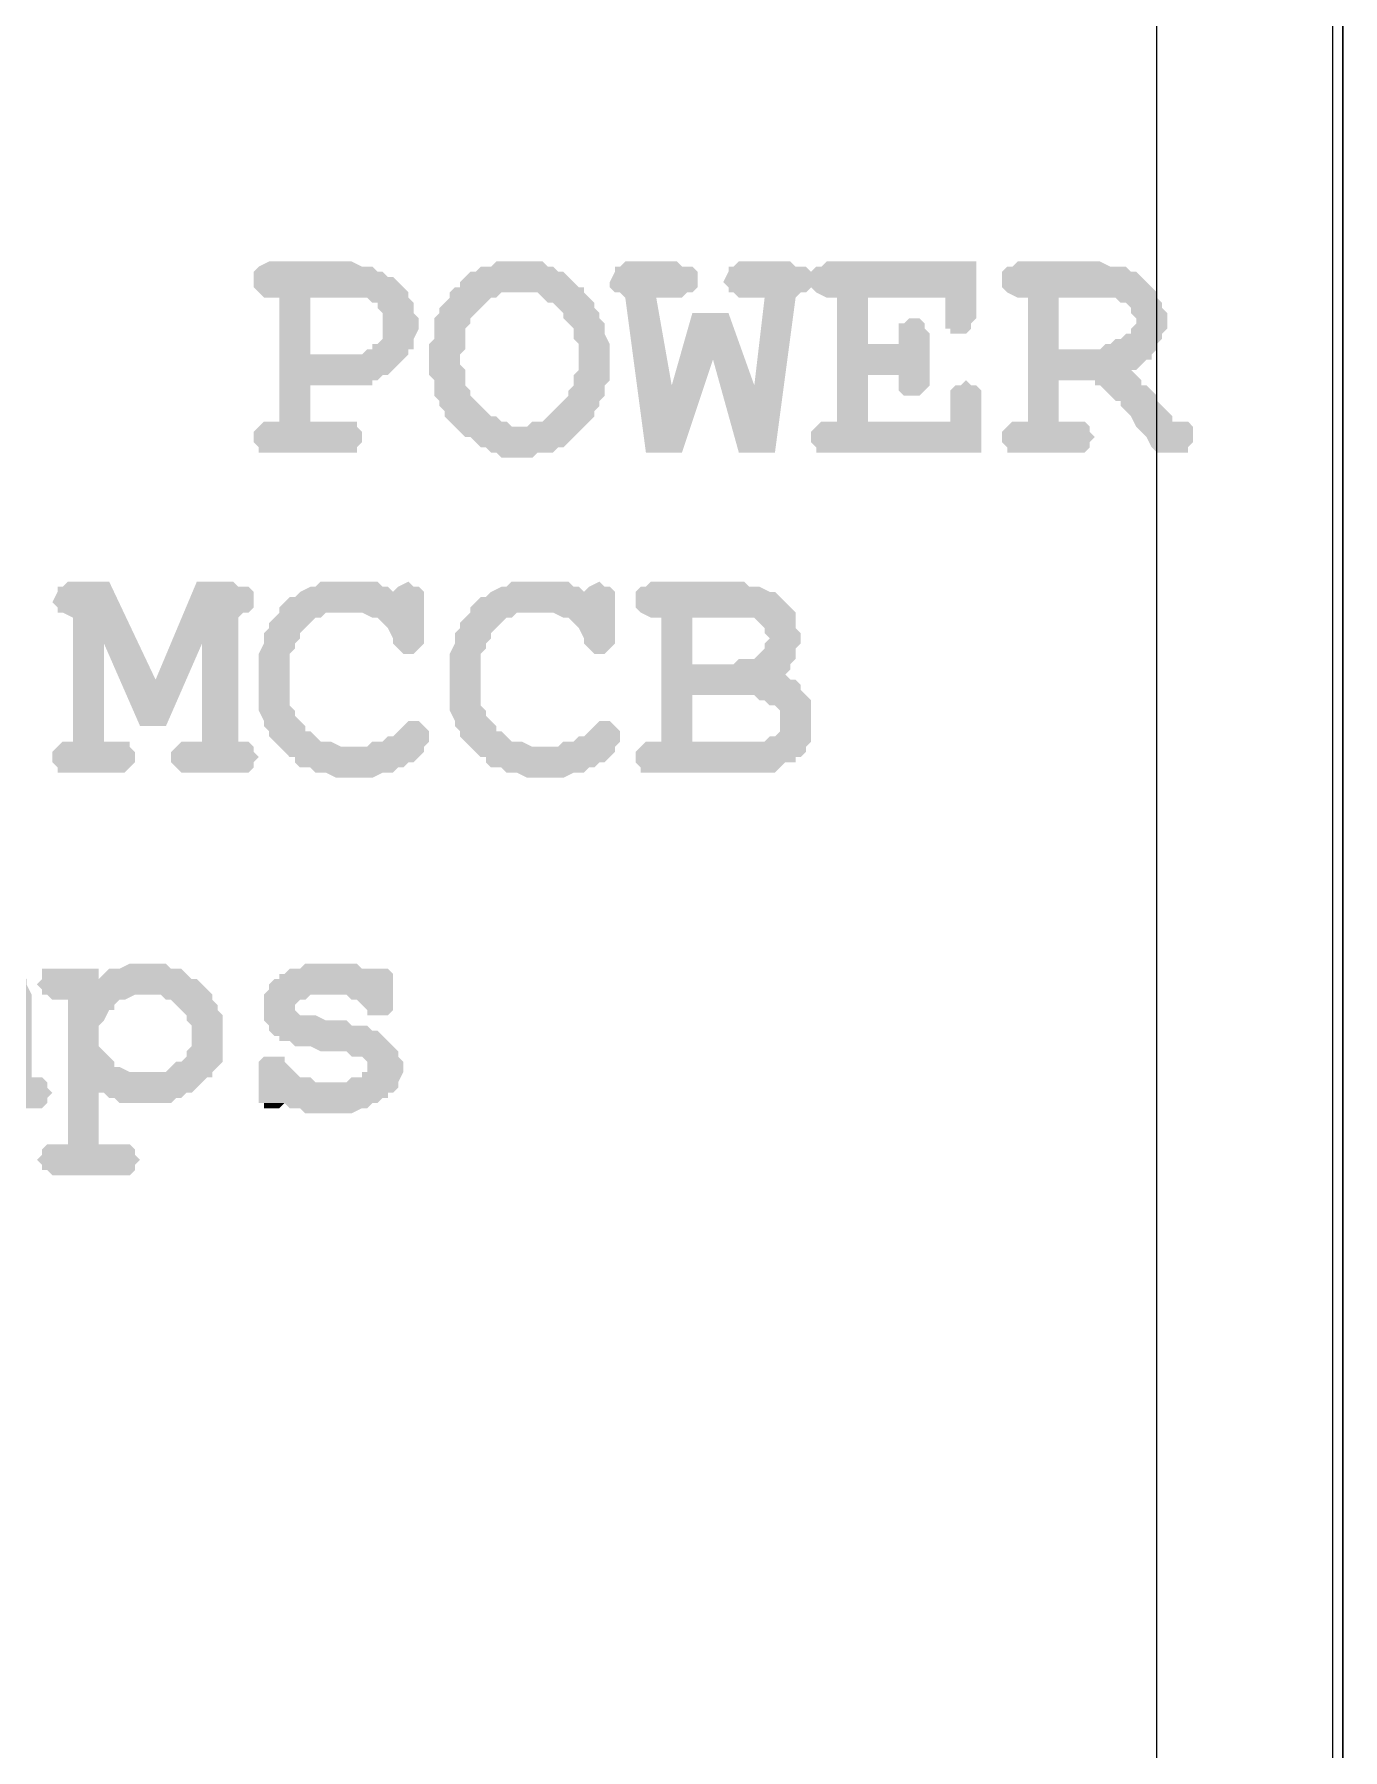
# Model space of a CAD drawing. Header units: feet. Extents: x -99009 to 3252343, y -11094690 to 9035152.
# Drawn here: x 1672257.1 to 1672430.4, y -1051093.5 to -1050866.5 of the extents above; entities that cross this region are included whole.
import ezdxf

# ---------------------------------------------------------------- set-up
doc = ezdxf.new("R2010")
doc.units = ezdxf.units.FT
doc.linetypes.add('Continous', pattern=[0])
doc.layers.add('BOR', color=6, linetype='Continous')

msp = doc.modelspace()

# ---------------------------------------------------------------- hatches: boundary and pattern name
at = {"layer": 'BOR', "ltscale": 5}
for points in [[(1672288.89344, -1050896.56267), (1672288.21006, -1050896.56267), (1672286.84328, -1050897.24605), (1672286.1599, -1050897.92944), (1672286.1599, -1050899.29622), (1672286.1599, -1050899.9796), (1672286.84328, -1050900.66299), (1672287.52667, -1050901.34638), (1672301.19441, -1050901.34638), (1672301.8778, -1050902.02976), (1672302.56118, -1050902.02976), (1672302.56118, -1050902.71315), (1672303.24457, -1050903.39654), (1672303.24457, -1050904.76331), (1672303.24457, -1050906.81347), (1672302.56118, -1050907.49686), (1672301.8778, -1050907.49686), (1672301.8778, -1050908.18025), (1672301.19441, -1050908.18025), (1672300.51102, -1050908.86363), (1672293.67715, -1050908.86363), (1672305.97812, -1050909.54702), (1672306.66151, -1050908.86363), (1672306.66151, -1050908.18025), (1672307.34489, -1050908.18025), (1672307.34489, -1050906.81347), (1672308.02828, -1050905.4467), (1672308.02828, -1050904.07992), (1672307.34489, -1050903.39654), (1672307.34489, -1050902.02976), (1672306.66151, -1050901.34638), (1672306.66151, -1050900.66299), (1672305.97812, -1050899.9796), (1672305.29473, -1050899.29622), (1672304.61134, -1050898.61283), (1672303.92796, -1050898.61283), (1672303.24457, -1050897.92944), (1672302.56118, -1050897.92944), (1672301.8778, -1050897.24605), (1672300.51102, -1050897.24605), (1672299.14425, -1050896.56267), (1672298.46086, -1050896.56267)], [(1672321.69602, -1050896.56267), (1672318.27908, -1050896.56267), (1672317.5957, -1050897.24605), (1672316.22892, -1050897.24605), (1672315.54554, -1050897.92944), (1672314.86215, -1050897.92944), (1672314.17876, -1050898.61283), (1672313.49538, -1050899.29622), (1672313.49538, -1050899.9796), (1672312.81199, -1050899.9796), (1672321.69602, -1050900.66299), (1672323.74618, -1050900.66299), (1672324.42957, -1050901.34638), (1672325.11295, -1050902.02976), (1672325.79634, -1050902.02976), (1672326.47973, -1050902.71315), (1672327.16312, -1050903.39654), (1672327.16312, -1050904.07992), (1672327.8465, -1050904.76331), (1672328.52989, -1050905.4467), (1672328.52989, -1050906.81347), (1672329.21328, -1050907.49686), (1672329.21328, -1050909.54702), (1672329.21328, -1050910.91379), (1672328.52989, -1050911.59718), (1672328.52989, -1050912.96396), (1672327.8465, -1050913.64734), (1672327.8465, -1050914.33073), (1672327.16312, -1050915.01412), (1672326.47973, -1050915.6975), (1672325.79634, -1050916.38089), (1672325.11295, -1050917.06428), (1672324.42957, -1050917.74766), (1672323.06279, -1050917.74766), (1672322.37941, -1050918.43105), (1672321.69602, -1050918.43105), (1672329.89666, -1050918.43105), (1672330.58005, -1050917.74766), (1672331.26344, -1050917.06428), (1672331.26344, -1050916.38089), (1672331.94682, -1050915.6975), (1672331.94682, -1050915.01412), (1672332.63021, -1050914.33073), (1672332.63021, -1050912.96396), (1672333.3136, -1050912.28057), (1672333.3136, -1050907.49686), (1672332.63021, -1050906.13009), (1672332.63021, -1050904.76331), (1672331.94682, -1050904.07992), (1672331.94682, -1050903.39654), (1672331.26344, -1050902.71315), (1672331.26344, -1050902.02976), (1672330.58005, -1050901.34638), (1672329.89666, -1050900.66299), (1672329.89666, -1050899.9796), (1672329.21328, -1050899.9796), (1672328.52989, -1050899.29622), (1672327.8465, -1050898.61283), (1672327.16312, -1050897.92944), (1672326.47973, -1050897.92944), (1672325.79634, -1050897.24605), (1672325.11295, -1050897.24605), (1672324.42957, -1050896.56267), (1672322.37941, -1050896.56267)], [(1672336.04715, -1050896.56267), (1672335.36376, -1050896.56267), (1672334.68037, -1050897.24605), (1672333.99699, -1050897.24605), (1672333.99699, -1050897.92944), (1672333.3136, -1050899.29622), (1672333.3136, -1050899.9796), (1672333.99699, -1050900.66299), (1672334.68037, -1050900.66299), (1672335.36376, -1050901.34638), (1672338.09731, -1050921.84799), (1672341.51424, -1050912.96396), (1672339.46408, -1050901.34638), (1672342.88102, -1050901.34638), (1672343.5644, -1050900.66299), (1672344.24779, -1050900.66299), (1672344.93118, -1050899.9796), (1672344.93118, -1050897.92944), (1672344.24779, -1050897.24605), (1672342.88102, -1050897.24605), (1672342.19763, -1050896.56267)], [(1672351.08166, -1050896.56267), (1672350.39827, -1050896.56267), (1672349.71489, -1050897.24605), (1672349.0315, -1050897.24605), (1672349.0315, -1050897.92944), (1672348.34811, -1050899.29622), (1672349.0315, -1050899.9796), (1672349.0315, -1050900.66299), (1672349.71489, -1050900.66299), (1672350.39827, -1050901.34638), (1672353.81521, -1050901.34638), (1672352.44843, -1050912.96396), (1672350.39827, -1050921.84799), (1672355.18198, -1050921.84799), (1672357.91553, -1050901.34638), (1672358.59892, -1050900.66299), (1672359.2823, -1050900.66299), (1672359.96569, -1050899.9796), (1672359.96569, -1050897.92944), (1672359.2823, -1050897.24605), (1672357.91553, -1050897.24605), (1672357.23214, -1050896.56267)], [(1672362.69924, -1050896.56267), (1672362.01585, -1050896.56267), (1672361.33246, -1050897.24605), (1672360.64908, -1050897.24605), (1672359.96569, -1050897.92944), (1672359.96569, -1050899.29622), (1672359.96569, -1050899.9796), (1672360.64908, -1050900.66299), (1672362.01585, -1050901.34638), (1672377.73375, -1050901.34638), (1672377.73375, -1050905.4467), (1672378.41714, -1050905.4467), (1672378.41714, -1050906.13009), (1672380.4673, -1050906.13009), (1672381.15069, -1050905.4467), (1672381.15069, -1050904.76331), (1672381.83407, -1050904.07992), (1672381.83407, -1050896.56267)], [(1672387.98456, -1050896.56267), (1672387.30117, -1050896.56267), (1672386.61778, -1050897.24605), (1672385.9344, -1050897.24605), (1672385.25101, -1050897.92944), (1672385.25101, -1050899.29622), (1672385.25101, -1050899.9796), (1672385.9344, -1050900.66299), (1672387.30117, -1050901.34638), (1672400.28552, -1050901.34638), (1672400.96891, -1050902.02976), (1672401.6523, -1050902.02976), (1672402.33568, -1050902.71315), (1672402.33568, -1050903.39654), (1672403.01907, -1050904.07992), (1672403.01907, -1050904.76331), (1672402.33568, -1050905.4467), (1672402.33568, -1050906.13009), (1672401.6523, -1050906.13009), (1672400.96891, -1050906.81347), (1672400.28552, -1050906.81347), (1672399.60214, -1050907.49686), (1672398.91875, -1050907.49686), (1672398.23536, -1050908.18025), (1672392.76827, -1050908.18025), (1672405.06923, -1050908.86363), (1672405.75262, -1050908.18025), (1672405.75262, -1050907.49686), (1672406.43601, -1050906.81347), (1672406.43601, -1050906.13009), (1672407.11939, -1050905.4467), (1672407.11939, -1050903.39654), (1672406.43601, -1050902.71315), (1672406.43601, -1050902.02976), (1672405.75262, -1050901.34638), (1672405.75262, -1050900.66299), (1672405.06923, -1050899.9796), (1672404.38585, -1050899.29622), (1672403.70246, -1050898.61283), (1672403.01907, -1050897.92944), (1672402.33568, -1050897.92944), (1672401.6523, -1050897.24605), (1672399.60214, -1050897.24605), (1672398.23536, -1050896.56267), (1672397.55198, -1050896.56267)], [(1672312.81199, -1050899.9796), (1672312.1286, -1050900.66299), (1672312.1286, -1050901.34638), (1672311.44521, -1050902.02976), (1672310.76183, -1050902.71315), (1672310.76183, -1050903.39654), (1672310.07844, -1050904.07992), (1672310.07844, -1050906.81347), (1672309.39505, -1050907.49686), (1672309.39505, -1050911.59718), (1672310.07844, -1050912.28057), (1672310.07844, -1050914.33073), (1672310.76183, -1050915.01412), (1672310.76183, -1050915.6975), (1672311.44521, -1050916.38089), (1672311.44521, -1050917.06428), (1672312.1286, -1050917.74766), (1672312.81199, -1050918.43105), (1672313.49538, -1050919.11444), (1672314.17876, -1050919.79783), (1672314.86215, -1050919.79783), (1672315.54554, -1050920.48121), (1672316.22892, -1050921.1646), (1672316.91231, -1050921.1646), (1672317.5957, -1050921.84799), (1672318.27908, -1050921.84799), (1672318.96247, -1050922.53137), (1672323.06279, -1050922.53137), (1672323.74618, -1050921.84799), (1672325.79634, -1050921.84799), (1672326.47973, -1050921.1646), (1672327.16312, -1050921.1646), (1672327.8465, -1050920.48121), (1672328.52989, -1050919.79783), (1672329.21328, -1050919.11444), (1672329.89666, -1050918.43105), (1672320.32925, -1050918.43105), (1672319.64586, -1050917.74766), (1672318.96247, -1050917.74766), (1672318.27908, -1050917.06428), (1672317.5957, -1050917.06428), (1672316.91231, -1050916.38089), (1672316.22892, -1050915.6975), (1672315.54554, -1050915.01412), (1672314.86215, -1050914.33073), (1672314.86215, -1050913.64734), (1672314.17876, -1050912.96396), (1672314.17876, -1050910.91379), (1672313.49538, -1050910.23041), (1672313.49538, -1050908.86363), (1672314.17876, -1050908.18025), (1672314.17876, -1050905.4467), (1672314.86215, -1050904.76331), (1672314.86215, -1050904.07992), (1672315.54554, -1050903.39654), (1672316.22892, -1050902.71315), (1672316.91231, -1050902.02976), (1672317.5957, -1050901.34638), (1672318.27908, -1050901.34638), (1672318.96247, -1050900.66299), (1672321.69602, -1050900.66299)], [(1672289.57683, -1050901.34638), (1672289.57683, -1050917.74766), (1672287.52667, -1050917.74766), (1672286.84328, -1050918.43105), (1672286.1599, -1050919.11444), (1672286.1599, -1050919.79783), (1672286.1599, -1050920.48121), (1672286.84328, -1050921.1646), (1672286.84328, -1050921.84799), (1672299.82764, -1050921.84799), (1672299.82764, -1050921.1646), (1672300.51102, -1050920.48121), (1672300.51102, -1050919.79783), (1672300.51102, -1050919.11444), (1672299.82764, -1050918.43105), (1672299.82764, -1050917.74766), (1672293.67715, -1050917.74766), (1672293.67715, -1050912.96396), (1672301.8778, -1050912.96396), (1672301.8778, -1050912.28057), (1672302.56118, -1050912.28057), (1672303.24457, -1050911.59718), (1672303.92796, -1050911.59718), (1672304.61134, -1050910.91379), (1672305.29473, -1050910.23041), (1672305.97812, -1050909.54702), (1672293.67715, -1050908.86363), (1672293.67715, -1050901.34638), (1672298.46086, -1050901.34638)], [(1672363.38263, -1050901.34638), (1672363.38263, -1050917.74766), (1672367.48295, -1050917.74766), (1672367.48295, -1050911.59718), (1672371.58327, -1050911.59718), (1672367.48295, -1050907.49686), (1672367.48295, -1050901.34638), (1672377.73375, -1050901.34638)], [(1672388.66794, -1050901.34638), (1672388.66794, -1050917.74766), (1672386.61778, -1050917.74766), (1672385.9344, -1050918.43105), (1672385.25101, -1050919.11444), (1672385.25101, -1050919.79783), (1672385.25101, -1050920.48121), (1672385.9344, -1050921.1646), (1672385.9344, -1050921.84799), (1672396.1852, -1050921.84799), (1672396.86859, -1050921.1646), (1672396.86859, -1050920.48121), (1672397.55198, -1050919.79783), (1672396.86859, -1050919.11444), (1672396.86859, -1050918.43105), (1672396.1852, -1050917.74766), (1672392.76827, -1050917.74766), (1672392.76827, -1050912.28057), (1672403.70246, -1050912.28057), (1672403.01907, -1050911.59718), (1672402.33568, -1050910.91379), (1672403.01907, -1050910.91379), (1672403.70246, -1050910.23041), (1672404.38585, -1050909.54702), (1672405.06923, -1050909.54702), (1672405.06923, -1050908.86363), (1672392.76827, -1050908.18025), (1672392.76827, -1050901.34638), (1672397.55198, -1050901.34638)], [(1672349.0315, -1050903.39654), (1672344.24779, -1050903.39654), (1672341.51424, -1050912.96396), (1672338.09731, -1050921.84799), (1672342.88102, -1050921.84799), (1672346.98134, -1050909.54702)], [(1672349.0315, -1050903.39654), (1672346.98134, -1050909.54702), (1672350.39827, -1050921.84799), (1672352.44843, -1050912.96396)], [(1672373.63343, -1050904.07992), (1672372.95004, -1050904.07992), (1672372.26666, -1050904.76331), (1672371.58327, -1050904.76331), (1672371.58327, -1050907.49686), (1672367.48295, -1050907.49686), (1672371.58327, -1050911.59718), (1672371.58327, -1050913.64734), (1672372.26666, -1050914.33073), (1672374.31682, -1050914.33073), (1672375.0002, -1050913.64734), (1672375.68359, -1050912.96396), (1672375.68359, -1050906.13009), (1672375.0002, -1050905.4467), (1672375.0002, -1050904.76331), (1672374.31682, -1050904.07992)], [(1672380.4673, -1050912.28057), (1672379.78391, -1050912.96396), (1672379.10053, -1050912.96396), (1672378.41714, -1050913.64734), (1672378.41714, -1050917.74766), (1672361.33246, -1050917.74766), (1672360.64908, -1050918.43105), (1672359.96569, -1050919.11444), (1672359.96569, -1050919.79783), (1672359.96569, -1050920.48121), (1672360.64908, -1050921.1646), (1672360.64908, -1050921.84799), (1672382.51746, -1050921.84799), (1672382.51746, -1050913.64734), (1672381.83407, -1050912.96396), (1672381.15069, -1050912.96396)], [(1672403.70246, -1050912.28057), (1672396.86859, -1050912.28057), (1672397.55198, -1050912.28057), (1672397.55198, -1050912.96396), (1672398.23536, -1050912.96396), (1672398.91875, -1050913.64734), (1672399.60214, -1050914.33073), (1672400.28552, -1050915.01412), (1672400.96891, -1050915.01412), (1672400.96891, -1050915.6975), (1672401.6523, -1050916.38089), (1672402.33568, -1050917.06428), (1672403.01907, -1050918.43105), (1672403.70246, -1050919.11444), (1672404.38585, -1050919.79783), (1672405.06923, -1050921.1646), (1672405.75262, -1050921.84799), (1672409.85294, -1050921.84799), (1672409.85294, -1050921.1646), (1672410.53633, -1050920.48121), (1672410.53633, -1050918.43105), (1672409.85294, -1050917.74766), (1672407.80278, -1050917.74766), (1672407.80278, -1050917.06428), (1672407.11939, -1050916.38089), (1672406.43601, -1050915.6975), (1672405.75262, -1050915.01412), (1672405.75262, -1050914.33073), (1672405.06923, -1050913.64734), (1672404.38585, -1050912.96396), (1672403.70246, -1050912.96396)], [(1672262.92474, -1050938.93266), (1672261.55796, -1050938.93266), (1672260.87458, -1050939.61605), (1672260.19119, -1050939.61605), (1672260.19119, -1050940.29944), (1672259.5078, -1050941.66621), (1672260.19119, -1050942.3496), (1672260.19119, -1050943.03298), (1672260.87458, -1050943.03298), (1672262.24135, -1050943.71637), (1672266.34167, -1050947.13331), (1672271.12538, -1050958.0675), (1672273.17554, -1050951.91701), (1672267.02506, -1050938.93266)], [(1672278.64264, -1050938.93266), (1672273.17554, -1050951.91701), (1672271.12538, -1050958.0675), (1672274.54232, -1050958.0675), (1672279.32603, -1050947.13331), (1672284.10973, -1050943.71637), (1672284.79312, -1050943.03298), (1672285.47651, -1050943.03298), (1672286.1599, -1050942.3496), (1672286.1599, -1050940.29944), (1672285.47651, -1050939.61605), (1672284.10973, -1050939.61605), (1672283.42635, -1050938.93266)], [(1672306.66151, -1050938.93266), (1672305.29473, -1050939.61605), (1672304.61134, -1050940.29944), (1672292.31038, -1050940.29944), (1672291.62699, -1050940.98282), (1672290.9436, -1050940.98282), (1672290.26022, -1050941.66621), (1672289.57683, -1050942.3496), (1672298.46086, -1050943.03298), (1672300.51102, -1050943.03298), (1672301.8778, -1050943.71637), (1672302.56118, -1050943.71637), (1672303.24457, -1050944.39976), (1672303.92796, -1050945.08314), (1672304.61134, -1050946.44992), (1672304.61134, -1050947.13331), (1672305.29473, -1050947.81669), (1672305.97812, -1050948.50008), (1672307.34489, -1050948.50008), (1672308.02828, -1050947.81669), (1672308.71167, -1050947.13331), (1672308.71167, -1050940.29944), (1672308.02828, -1050939.61605), (1672307.34489, -1050939.61605)], [(1672298.46086, -1050938.93266), (1672295.04393, -1050938.93266), (1672294.36054, -1050939.61605), (1672293.67715, -1050939.61605), (1672292.31038, -1050940.29944), (1672304.61134, -1050940.29944), (1672303.92796, -1050939.61605), (1672303.24457, -1050939.61605), (1672302.56118, -1050938.93266), (1672299.14425, -1050938.93266)], [(1672331.94682, -1050938.93266), (1672330.58005, -1050939.61605), (1672329.89666, -1050940.29944), (1672317.5957, -1050940.29944), (1672316.91231, -1050940.98282), (1672316.22892, -1050940.98282), (1672315.54554, -1050941.66621), (1672314.86215, -1050942.3496), (1672323.74618, -1050943.03298), (1672325.79634, -1050943.03298), (1672327.16312, -1050943.71637), (1672327.8465, -1050943.71637), (1672328.52989, -1050944.39976), (1672329.21328, -1050945.08314), (1672329.89666, -1050946.44992), (1672329.89666, -1050947.13331), (1672330.58005, -1050947.81669), (1672331.26344, -1050948.50008), (1672332.63021, -1050948.50008), (1672333.3136, -1050947.81669), (1672333.99699, -1050947.13331), (1672333.99699, -1050940.29944), (1672333.3136, -1050939.61605), (1672332.63021, -1050939.61605)], [(1672323.74618, -1050938.93266), (1672320.32925, -1050938.93266), (1672319.64586, -1050939.61605), (1672318.96247, -1050939.61605), (1672317.5957, -1050940.29944), (1672329.89666, -1050940.29944), (1672329.21328, -1050939.61605), (1672328.52989, -1050939.61605), (1672327.8465, -1050938.93266), (1672324.42957, -1050938.93266)], [(1672349.71489, -1050938.93266), (1672338.78069, -1050938.93266), (1672338.09731, -1050939.61605), (1672337.41392, -1050939.61605), (1672336.73053, -1050940.29944), (1672336.73053, -1050941.66621), (1672336.73053, -1050942.3496), (1672337.41392, -1050943.03298), (1672338.78069, -1050943.71637), (1672352.44843, -1050943.71637), (1672353.13182, -1050944.39976), (1672353.81521, -1050945.08314), (1672353.81521, -1050945.76653), (1672354.49859, -1050946.44992), (1672353.81521, -1050947.13331), (1672353.81521, -1050947.81669), (1672353.13182, -1050948.50008), (1672352.44843, -1050949.18347), (1672350.39827, -1050949.18347), (1672349.71489, -1050949.86685), (1672344.24779, -1050949.86685), (1672357.23214, -1050949.86685), (1672357.91553, -1050949.18347), (1672357.91553, -1050947.81669), (1672358.59892, -1050947.13331), (1672358.59892, -1050945.76653), (1672357.91553, -1050945.08314), (1672357.91553, -1050943.03298), (1672357.23214, -1050942.3496), (1672356.54876, -1050941.66621), (1672355.86537, -1050940.98282), (1672355.18198, -1050940.29944), (1672354.49859, -1050940.29944), (1672353.13182, -1050939.61605), (1672351.76505, -1050939.61605), (1672351.08166, -1050938.93266)], [(1672262.24135, -1050943.71637), (1672262.24135, -1050960.11766), (1672260.87458, -1050960.11766), (1672260.19119, -1050960.80105), (1672259.5078, -1050961.48443), (1672259.5078, -1050962.16782), (1672259.5078, -1050962.85121), (1672260.19119, -1050963.53459), (1672260.19119, -1050964.21798), (1672269.07522, -1050964.21798), (1672269.75861, -1050963.53459), (1672270.44199, -1050962.85121), (1672270.44199, -1050962.16782), (1672270.44199, -1050961.48443), (1672269.75861, -1050960.80105), (1672269.75861, -1050960.11766), (1672266.34167, -1050960.11766), (1672266.34167, -1050947.13331)], [(1672284.10973, -1050943.71637), (1672279.32603, -1050947.13331), (1672279.32603, -1050960.11766), (1672276.59248, -1050960.11766), (1672275.90909, -1050960.80105), (1672275.2257, -1050961.48443), (1672275.2257, -1050962.16782), (1672275.2257, -1050962.85121), (1672275.90909, -1050963.53459), (1672276.59248, -1050964.21798), (1672285.47651, -1050964.21798), (1672286.1599, -1050963.53459), (1672286.1599, -1050962.85121), (1672286.84328, -1050962.16782), (1672286.1599, -1050961.48443), (1672286.1599, -1050960.80105), (1672285.47651, -1050960.11766), (1672284.10973, -1050960.11766)], [(1672289.57683, -1050942.3496), (1672289.57683, -1050943.03298), (1672288.89344, -1050943.71637), (1672288.21006, -1050944.39976), (1672288.21006, -1050945.08314), (1672287.52667, -1050945.76653), (1672287.52667, -1050947.13331), (1672286.84328, -1050948.50008), (1672286.84328, -1050956.01734), (1672287.52667, -1050957.38411), (1672287.52667, -1050958.0675), (1672288.21006, -1050958.75088), (1672288.21006, -1050959.43427), (1672288.89344, -1050960.11766), (1672289.57683, -1050960.80105), (1672299.14425, -1050960.80105), (1672297.77747, -1050960.80105), (1672296.4107, -1050960.11766), (1672295.04393, -1050960.11766), (1672294.36054, -1050959.43427), (1672293.67715, -1050958.75088), (1672292.99377, -1050958.75088), (1672292.99377, -1050958.0675), (1672292.31038, -1050957.38411), (1672291.62699, -1050956.70072), (1672291.62699, -1050956.01734), (1672290.9436, -1050955.33395), (1672290.9436, -1050950.55024), (1672290.9436, -1050948.50008), (1672291.62699, -1050947.81669), (1672291.62699, -1050947.13331), (1672292.31038, -1050946.44992), (1672292.31038, -1050945.76653), (1672292.99377, -1050945.08314), (1672293.67715, -1050944.39976), (1672294.36054, -1050943.71637), (1672295.04393, -1050943.71637), (1672295.72731, -1050943.03298), (1672298.46086, -1050943.03298)], [(1672314.86215, -1050942.3496), (1672314.86215, -1050943.03298), (1672314.17876, -1050943.71637), (1672313.49538, -1050944.39976), (1672313.49538, -1050945.08314), (1672312.81199, -1050945.76653), (1672312.81199, -1050947.13331), (1672312.1286, -1050948.50008), (1672312.1286, -1050956.01734), (1672312.81199, -1050957.38411), (1672312.81199, -1050958.0675), (1672313.49538, -1050958.75088), (1672313.49538, -1050959.43427), (1672314.17876, -1050960.11766), (1672314.86215, -1050960.80105), (1672324.42957, -1050960.80105), (1672323.06279, -1050960.80105), (1672321.69602, -1050960.11766), (1672320.32925, -1050960.11766), (1672319.64586, -1050959.43427), (1672318.96247, -1050958.75088), (1672318.27908, -1050958.75088), (1672318.27908, -1050958.0675), (1672317.5957, -1050957.38411), (1672316.91231, -1050956.70072), (1672316.91231, -1050956.01734), (1672316.22892, -1050955.33395), (1672316.22892, -1050950.55024), (1672316.22892, -1050948.50008), (1672316.91231, -1050947.81669), (1672316.91231, -1050947.13331), (1672317.5957, -1050946.44992), (1672317.5957, -1050945.76653), (1672318.27908, -1050945.08314), (1672318.96247, -1050944.39976), (1672319.64586, -1050943.71637), (1672320.32925, -1050943.71637), (1672321.01263, -1050943.03298), (1672323.74618, -1050943.03298)], [(1672340.14747, -1050943.71637), (1672340.14747, -1050960.11766), (1672344.24779, -1050960.11766), (1672344.24779, -1050953.96718), (1672349.71489, -1050953.96718), (1672358.59892, -1050953.28379), (1672358.59892, -1050952.6004), (1672357.91553, -1050951.91701), (1672357.23214, -1050951.91701), (1672356.54876, -1050951.23363), (1672357.23214, -1050950.55024), (1672357.23214, -1050949.86685), (1672344.24779, -1050949.86685), (1672344.24779, -1050943.71637), (1672349.71489, -1050943.71637)], [(1672358.59892, -1050953.28379), (1672349.71489, -1050953.96718), (1672352.44843, -1050953.96718), (1672353.13182, -1050954.65056), (1672353.81521, -1050954.65056), (1672354.49859, -1050955.33395), (1672355.18198, -1050955.33395), (1672355.86537, -1050956.01734), (1672355.86537, -1050958.75088), (1672355.18198, -1050959.43427), (1672354.49859, -1050959.43427), (1672353.81521, -1050960.11766), (1672338.09731, -1050960.11766), (1672337.41392, -1050960.80105), (1672336.73053, -1050961.48443), (1672336.73053, -1050962.16782), (1672336.73053, -1050962.85121), (1672337.41392, -1050963.53459), (1672337.41392, -1050964.21798), (1672355.18198, -1050964.21798), (1672355.86537, -1050963.53459), (1672356.54876, -1050962.85121), (1672357.91553, -1050962.85121), (1672357.91553, -1050962.16782), (1672358.59892, -1050962.16782), (1672359.2823, -1050961.48443), (1672359.2823, -1050960.80105), (1672359.96569, -1050960.11766), (1672359.96569, -1050957.38411), (1672359.96569, -1050954.65056), (1672359.2823, -1050953.96718)], [(1672307.34489, -1050957.38411), (1672306.66151, -1050957.38411), (1672305.97812, -1050958.0675), (1672305.29473, -1050958.75088), (1672304.61134, -1050959.43427), (1672303.92796, -1050959.43427), (1672303.24457, -1050960.11766), (1672301.8778, -1050960.11766), (1672301.19441, -1050960.80105), (1672289.57683, -1050960.80105), (1672290.26022, -1050961.48443), (1672290.9436, -1050962.16782), (1672291.62699, -1050962.16782), (1672291.62699, -1050962.85121), (1672292.31038, -1050963.53459), (1672293.67715, -1050963.53459), (1672294.36054, -1050964.21798), (1672295.72731, -1050964.21798), (1672297.09409, -1050964.90137), (1672301.8778, -1050964.90137), (1672303.24457, -1050964.21798), (1672304.61134, -1050964.21798), (1672305.29473, -1050963.53459), (1672305.97812, -1050963.53459), (1672306.66151, -1050962.85121), (1672307.34489, -1050962.85121), (1672308.02828, -1050962.16782), (1672308.71167, -1050961.48443), (1672308.71167, -1050960.80105), (1672309.39505, -1050960.11766), (1672309.39505, -1050959.43427), (1672309.39505, -1050958.75088), (1672308.71167, -1050958.0675), (1672308.02828, -1050957.38411)], [(1672332.63021, -1050957.38411), (1672331.94682, -1050957.38411), (1672331.26344, -1050958.0675), (1672330.58005, -1050958.75088), (1672329.89666, -1050959.43427), (1672329.21328, -1050959.43427), (1672328.52989, -1050960.11766), (1672327.16312, -1050960.11766), (1672326.47973, -1050960.80105), (1672314.86215, -1050960.80105), (1672315.54554, -1050961.48443), (1672316.22892, -1050962.16782), (1672316.91231, -1050962.16782), (1672316.91231, -1050962.85121), (1672317.5957, -1050963.53459), (1672318.96247, -1050963.53459), (1672319.64586, -1050964.21798), (1672321.01263, -1050964.21798), (1672322.37941, -1050964.90137), (1672327.16312, -1050964.90137), (1672328.52989, -1050964.21798), (1672329.89666, -1050964.21798), (1672330.58005, -1050963.53459), (1672331.26344, -1050963.53459), (1672331.94682, -1050962.85121), (1672332.63021, -1050962.85121), (1672333.3136, -1050962.16782), (1672333.99699, -1050961.48443), (1672333.99699, -1050960.80105), (1672334.68037, -1050960.11766), (1672334.68037, -1050959.43427), (1672334.68037, -1050958.75088), (1672333.99699, -1050958.0675), (1672333.3136, -1050957.38411)], [(1672239.00619, -1050990.18669), (1672232.85571, -1050990.18669), (1672232.85571, -1050990.87007), (1672232.17232, -1050991.55346), (1672232.17232, -1050992.23685), (1672232.17232, -1050992.92023), (1672232.85571, -1050993.60362), (1672251.30716, -1050993.60362), (1672251.99055, -1050994.28701), (1672252.67393, -1050994.97039), (1672252.67393, -1051008.63813), (1672258.14103, -1051008.63813), (1672258.82442, -1051007.95475), (1672258.82442, -1051007.27136), (1672259.5078, -1051006.58797), (1672258.82442, -1051005.90459), (1672258.82442, -1051005.2212), (1672258.14103, -1051004.53781), (1672256.77425, -1051004.53781), (1672256.77425, -1050993.60362), (1672256.09087, -1050992.23685), (1672256.09087, -1050991.55346), (1672255.40748, -1050990.87007), (1672239.00619, -1050990.87007)], [(1672265.65829, -1050990.18669), (1672258.14103, -1050990.18669), (1672258.14103, -1050991.55346), (1672257.45764, -1050992.23685), (1672258.14103, -1050992.92023), (1672258.14103, -1050993.60362), (1672273.85893, -1050993.60362), (1672274.54232, -1050994.28701), (1672275.2257, -1050994.28701), (1672275.90909, -1050994.97039), (1672276.59248, -1050995.65378), (1672277.27586, -1050996.33717), (1672277.27586, -1050997.02056), (1672277.95925, -1050997.70394), (1672277.95925, -1051000.43749), (1672277.27586, -1051001.12088), (1672277.27586, -1051001.80426), (1672276.59248, -1051002.48765), (1672275.90909, -1051002.48765), (1672275.2257, -1051003.17104), (1672274.54232, -1051003.85443), (1672271.80877, -1051003.85443), (1672280.6928, -1051004.53781), (1672280.6928, -1051003.85443), (1672281.37619, -1051003.17104), (1672282.05957, -1051002.48765), (1672282.05957, -1050999.07072), (1672282.05957, -1050996.33717), (1672281.37619, -1050995.65378), (1672281.37619, -1050994.97039), (1672280.6928, -1050994.28701), (1672280.6928, -1050993.60362), (1672280.00941, -1050992.92023), (1672279.32603, -1050992.23685), (1672278.64264, -1050991.55346), (1672265.65829, -1050991.55346)], [(1672271.80877, -1050989.5033), (1672269.75861, -1050989.5033), (1672268.39183, -1050990.18669), (1672267.02506, -1050990.18669), (1672266.34167, -1050990.87007), (1672265.65829, -1050991.55346), (1672278.64264, -1050991.55346), (1672277.95925, -1050991.55346), (1672277.27586, -1050990.87007), (1672276.59248, -1050990.18669), (1672275.2257, -1050990.18669), (1672274.54232, -1050989.5033), (1672272.49216, -1050989.5033)], [(1672296.4107, -1050989.5033), (1672292.99377, -1050989.5033), (1672292.31038, -1050990.18669), (1672290.9436, -1050990.18669), (1672290.26022, -1050990.87007), (1672289.57683, -1050990.87007), (1672289.57683, -1050991.55346), (1672288.89344, -1050991.55346), (1672288.21006, -1050992.23685), (1672288.21006, -1050992.92023), (1672296.4107, -1050993.60362), (1672298.46086, -1050993.60362), (1672299.14425, -1050994.28701), (1672299.82764, -1050994.28701), (1672300.51102, -1050994.97039), (1672301.19441, -1050995.65378), (1672301.19441, -1050996.33717), (1672303.92796, -1050996.33717), (1672304.61134, -1050995.65378), (1672304.61134, -1050990.87007), (1672301.19441, -1050990.18669), (1672300.51102, -1050990.18669), (1672299.82764, -1050989.5033), (1672297.09409, -1050989.5033)], [(1672302.56118, -1050990.18669), (1672301.19441, -1050990.18669), (1672304.61134, -1050990.87007), (1672303.92796, -1050990.18669)], [(1672258.14103, -1050993.60362), (1672258.82442, -1050993.60362), (1672259.5078, -1050994.28701), (1672261.55796, -1050994.28701), (1672261.55796, -1051013.42184), (1672258.82442, -1051013.42184), (1672258.14103, -1051014.10523), (1672258.14103, -1051014.78862), (1672257.45764, -1051015.472), (1672258.14103, -1051016.15539), (1672258.14103, -1051016.83878), (1672258.82442, -1051016.83878), (1672259.5078, -1051017.52217), (1672269.75861, -1051017.52217), (1672270.44199, -1051016.83878), (1672270.44199, -1051016.15539), (1672271.12538, -1051015.472), (1672270.44199, -1051014.78862), (1672270.44199, -1051014.10523), (1672269.75861, -1051013.42184), (1672265.65829, -1051013.42184), (1672265.65829, -1051006.58797), (1672278.64264, -1051005.90459), (1672279.32603, -1051005.2212), (1672280.00941, -1051004.53781), (1672280.6928, -1051004.53781), (1672271.80877, -1051003.85443), (1672269.75861, -1051003.85443), (1672268.39183, -1051003.17104), (1672267.70845, -1051003.17104), (1672267.70845, -1051002.48765), (1672267.02506, -1051001.80426), (1672266.34167, -1051001.12088), (1672265.65829, -1051000.43749), (1672265.65829, -1050999.07072), (1672265.65829, -1050997.70394), (1672266.34167, -1050997.02056), (1672267.02506, -1050995.65378), (1672267.70845, -1050995.65378), (1672267.70845, -1050994.97039), (1672268.39183, -1050994.28701), (1672269.07522, -1050994.28701), (1672270.44199, -1050993.60362), (1672271.80877, -1050993.60362)], [(1672288.21006, -1050992.92023), (1672287.52667, -1050993.60362), (1672287.52667, -1050997.02056), (1672288.21006, -1050997.70394), (1672288.21006, -1050998.38733), (1672288.89344, -1050999.07072), (1672289.57683, -1050999.07072), (1672289.57683, -1050999.7541), (1672290.9436, -1050999.7541), (1672291.62699, -1051000.43749), (1672293.67715, -1051000.43749), (1672295.04393, -1051001.12088), (1672298.46086, -1051001.12088), (1672299.14425, -1051001.80426), (1672300.51102, -1051001.80426), (1672301.19441, -1051002.48765), (1672301.19441, -1051003.85443), (1672300.51102, -1051003.85443), (1672300.51102, -1051004.53781), (1672299.14425, -1051004.53781), (1672298.46086, -1051005.2212), (1672296.4107, -1051005.2212), (1672305.29473, -1051005.90459), (1672305.29473, -1051005.2212), (1672305.97812, -1051003.85443), (1672305.97812, -1051003.17104), (1672305.97812, -1051002.48765), (1672305.29473, -1051001.80426), (1672305.29473, -1051001.12088), (1672304.61134, -1051000.43749), (1672303.92796, -1050999.7541), (1672303.24457, -1050999.07072), (1672302.56118, -1050998.38733), (1672301.8778, -1050998.38733), (1672301.19441, -1050997.70394), (1672299.14425, -1050997.70394), (1672298.46086, -1050997.02056), (1672295.72731, -1050997.02056), (1672294.36054, -1050996.33717), (1672292.31038, -1050996.33717), (1672291.62699, -1050995.65378), (1672291.62699, -1050994.97039), (1672292.31038, -1050994.28701), (1672292.99377, -1050994.28701), (1672293.67715, -1050993.60362), (1672296.4107, -1050993.60362)], [(1672288.89344, -1051001.80426), (1672287.52667, -1051001.80426), (1672286.84328, -1051002.48765), (1672286.84328, -1051007.95475), (1672290.26022, -1051007.95475), (1672290.9436, -1051008.63813), (1672292.31038, -1051008.63813), (1672292.99377, -1051009.32152), (1672299.14425, -1051009.32152), (1672300.51102, -1051008.63813), (1672301.19441, -1051008.63813), (1672301.8778, -1051007.95475), (1672302.56118, -1051007.95475), (1672303.24457, -1051007.27136), (1672303.92796, -1051007.27136), (1672303.92796, -1051006.58797), (1672304.61134, -1051006.58797), (1672305.29473, -1051005.90459), (1672296.4107, -1051005.2212), (1672294.36054, -1051005.2212), (1672293.67715, -1051004.53781), (1672292.31038, -1051004.53781), (1672291.62699, -1051003.85443), (1672290.9436, -1051003.17104), (1672290.26022, -1051002.48765), (1672290.26022, -1051001.80426), (1672289.57683, -1051001.80426)], [(1672278.64264, -1051005.90459), (1672265.65829, -1051006.58797), (1672266.34167, -1051006.58797), (1672267.02506, -1051007.27136), (1672267.70845, -1051007.27136), (1672268.39183, -1051007.95475), (1672275.2257, -1051007.95475), (1672275.90909, -1051007.27136), (1672276.59248, -1051007.27136), (1672277.27586, -1051006.58797), (1672277.95925, -1051006.58797)], [(1672287.52667, -1051007.95475), (1672287.52667, -1051008.63813), (1672289.57683, -1051008.63813), (1672290.26022, -1051007.95475)]]:
    msp.add_hatch(color=3, dxfattribs=at).paths.add_polyline_path(points)

# ---------------------------------------------------------------- linework, layer by layer
at = {"layer": 'BOR', "color": 3, "ltscale": 5, "elevation": -86}
for points in [[(1672430.35455, -1050517.96627), (1669927.10799, -1050517.96627), (1669927.10799, -1052164.92893), (1672430.35455, -1052164.92893)], [(1669927.35455, -1050517.96627), (1672430.35455, -1050517.96627), (1672430.35455, -1052164.96627), (1669927.35455, -1052164.96627)]]:
    msp.add_lwpolyline(points, close=True, dxfattribs=at)
for points in [[(1672405.75262, -1052164.92893), (1672405.75262, -1050517.96627)], [(1672428.98778, -1050634.17941), (1672428.98778, -1052134.89725), (1672428.98778, -1051245.12738)]]:
    msp.add_lwpolyline(points, dxfattribs=at)

doc.saveas('drawing.dxf')
